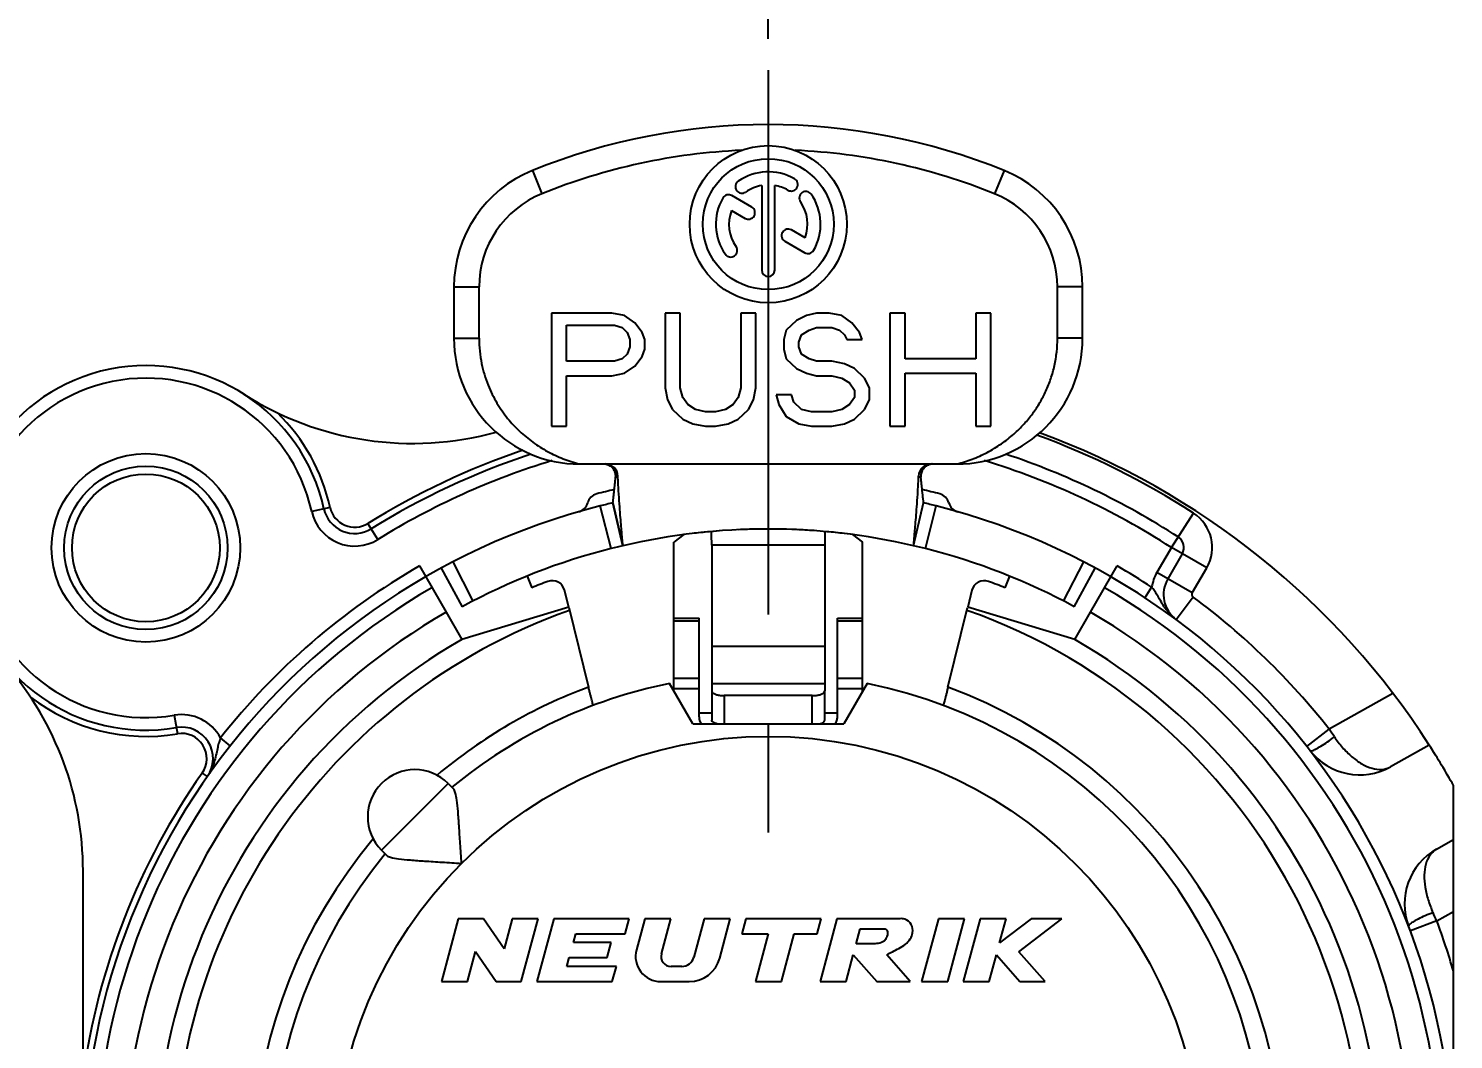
# Model space of a CAD drawing. Header units: millimetres. Extents: x 0 to 420, y 0 to 297.
# Drawn here: x 360.15 to 382.81, y 98.61 to 114.69 of the extents above; entities that cross this region are included whole.
import ezdxf

# ---------------------------------------------------------------- set-up
doc = ezdxf.new("R2010")
doc.units = ezdxf.units.MM
doc.header["$LTSCALE"] = 23.1
doc.linetypes.add('CENTER', pattern=[0.6, 0.375, -0.075, 0.075, -0.075])
doc.layers.get('0').update_dxf_attribs({"linetype": 'CONTINUOUS'})
for name, color, linetype in [('AUSFORMSCHRAEGEN', 7, 'CONTINUOUS'), ('BEZUGSACHSEN', 7, 'CONTINUOUS'), ('BOHRUNGEN', 7, 'CONTINUOUS'), ('KANTENFASEN', 7, 'CONTINUOUS'), ('RUNDUNGEN', 7, 'CONTINUOUS'), ('ZEICHNUNGSBEMASSUNGEN', 7, 'CONTINUOUS')]:
    doc.layers.add(name, color=color, linetype=linetype)
doc.styles.get("Standard").update_dxf_attribs({"font": 'txt', "width": 0.7})
doc.dimstyles.new('DIMSTYLE_7', dxfattribs={"dimtxt": 3.5, "dimasz": 3.5, "dimexe": 0.18, "dimexo": 0.0625, "dimgap": 0.09, "dimtad": 1, "dimdec": 1, "dimdsep": 46, "dimtxsty": 'STANDARD', "dimblk": '_FILLED', "dimblk1": '_FILLED', "dimblk2": '_FILLED', "dimcen": 0.09, "dimclrt": 5, "dimadec": 0, "dimazin": 0, "dimtp": 0.2, "dimtm": 0.2, "dimtfac": 1, "dimtdec": 1, "dimtofl": 0, "dimtmove": 0, "dimatfit": 3, "dimldrblk": '_FILLED', "dimfxl": 1, "dimtolj": 1, "dimarcsym": 0})

# ---------------------------------------------------------------- blocks, each defined once
blk = doc.blocks.new('_FILLED')
at = {"color": 0, "linetype": 'BYBLOCK'}
blk.add_solid([(0, 0), (-1, 0.125), (-1, -0.125)], dxfattribs=at)
blk = doc.blocks.new('*D12')
at = {"layer": 'ZEICHNUNGSBEMASSUNGEN', "color": 2, "linetype": 'CONTINUOUS'}
for p, q in [((348.909, 102.281), (348.909, 122.281)), ((371.912, 114.53), (371.912, 122.281)), ((348.909, 120.781), (360.411, 120.781)), ((371.912, 120.781), (360.411, 120.781))]:
    blk.add_line(p, q, dxfattribs=at)
at = {"layer": 'ZEICHNUNGSBEMASSUNGEN', "color": 2, "linetype": 'CONTINUOUS', "xscale": 3.5, "yscale": 3.5, "zscale": 3.5, "rotation": 180}
blk.add_blockref('_FILLED', (348.909, 120.781), dxfattribs=at)
at = {"layer": 'ZEICHNUNGSBEMASSUNGEN', "color": 2, "linetype": 'CONTINUOUS', "xscale": 3.5, "yscale": 3.5, "zscale": 3.5}
blk.add_blockref('_FILLED', (371.912, 120.781), dxfattribs=at)
at = {"layer": 'ZEICHNUNGSBEMASSUNGEN', "color": 5, "linetype": 'CONTINUOUS', "insert": (360.411, 125.187), "char_height": 3.5, "width": 22, "attachment_point": 2, "line_spacing_factor": 0.9}
blk.add_mtext('\\Q15.0;23{\\Ftxt.shx;\\W1.000000;\\H3.500000; }[.906]', dxfattribs=at)

msp = doc.modelspace()

# ---------------------------------------------------------------- linework, layer by layer
at = {"color": 9, "linetype": 'CONTINUOUS'}
for p, q in [((368.162256, 112.434523), (368.312256, 112.063713)), ((375.662256, 112.434523), (375.512256, 112.063713)), ((366.912256, 110.580473), (367.312256, 110.580473)), ((376.912256, 110.580473), (376.512256, 110.580473)), ((366.912256, 109.764274), (367.312256, 109.764274)), ((376.912256, 109.764274), (376.512256, 109.764274)), ((372.812256, 106.474768), (371.012256, 106.474768)), ((370.812256, 105.265438), (370.412256, 105.265438)), ((373.412256, 105.265438), (373.012256, 105.265438)), ((372.812256, 104.862049), (371.012256, 104.862049)), ((370.812256, 104.352067), (370.412256, 104.352067)), ((373.412256, 104.352067), (373.012256, 104.352067)), ((370.812256, 104.185948), (370.412256, 104.185948)), ((372.812256, 104.267023), (371.012256, 104.267023)), ((371.212256, 104.07972), (371.212256, 103.62972)), ((372.612256, 103.62972), (372.612256, 104.07972)), ((373.412256, 104.185948), (373.012256, 104.185948)), ((370.812256, 103.803556), (371.012256, 103.803556)), ((372.812256, 103.803556), (373.012256, 103.803556)), ((366.821087, 102.681549), (365.760427, 101.620888))]:
    msp.add_line(p, q, dxfattribs=at)
at = {"color": 7, "linetype": 'CONTINUOUS'}
for p, q in [((371.649421, 111.851749), (371.332863, 112.034514)), ((371.808089, 112.195978), (371.808089, 110.850553)), ((372.016423, 110.850553), (372.016423, 112.195978)), ((371.326477, 111.797638), (371.545254, 111.671327)), ((372.175918, 111.307213), (372.49165, 111.124925)), ((372.498035, 111.361801), (372.280084, 111.487635)), ((366.912256, 110.580473), (366.912256, 109.764274)), ((367.312256, 109.764287), (367.312256, 110.580473)), ((376.512256, 109.764275), (376.512256, 110.580473)), ((376.912256, 109.764274), (376.912256, 110.580473)), ((368.462256, 110.164274), (368.462256, 108.364274)), ((369.426624, 110.164274), (368.462256, 110.164274)), ((369.627533, 110.125977), (369.426624, 110.164274)), ((370.270445, 110.164274), (370.270445, 108.97704)), ((370.511537, 110.164274), (370.270445, 110.164274)), ((370.511537, 108.97704), (370.511537, 110.164274)), ((371.475904, 110.164274), (371.475904, 108.97704)), ((371.716996, 110.164274), (371.475904, 110.164274)), ((371.716996, 108.97704), (371.716996, 110.164274)), ((372.681363, 110.164274), (372.520636, 110.125977)), ((372.882273, 110.164274), (372.681363, 110.164274)), ((373.083183, 110.125977), (372.882273, 110.164274)), ((373.846641, 110.164274), (373.846641, 108.364274)), ((374.087733, 110.164274), (373.846641, 110.164274)), ((374.087733, 109.436615), (374.087733, 110.164274)), ((375.212828, 110.164274), (375.212828, 109.436615)), ((375.45392, 110.164274), (375.212828, 110.164274)), ((375.45392, 108.364274), (375.45392, 110.164274)), ((368.703348, 109.398317), (368.703348, 109.972785)), ((368.703348, 109.972785), (369.466805, 109.972785)), ((369.466805, 109.972785), (369.587351, 109.934487)), ((369.788261, 110.011083), (369.627533, 110.125977)), ((369.908807, 109.857892), (369.788261, 110.011083)), ((372.359907, 110.049381), (372.19918, 109.896189)), ((372.520636, 110.125977), (372.359907, 110.049381)), ((373.243911, 110.011083), (373.083183, 110.125977)), ((373.364457, 109.857892), (373.243911, 110.011083)), ((369.587351, 109.934487), (369.667715, 109.857892)), ((369.667715, 109.857892), (369.707897, 109.742998)), ((369.707897, 109.742998), (369.707897, 109.628104)), ((369.948989, 109.742998), (369.908807, 109.857892)), ((369.948989, 109.589806), (369.948989, 109.742998)), ((372.19918, 109.896189), (372.158998, 109.742998)), ((372.158998, 109.742998), (372.158998, 109.589806)), ((372.40009, 109.7047), (372.440272, 109.819594)), ((372.440272, 109.819594), (372.560818, 109.896189)), ((372.560818, 109.896189), (372.681363, 109.934487)), ((372.681363, 109.934487), (372.922455, 109.934487)), ((372.922455, 109.934487), (373.043001, 109.896189)), ((373.043001, 109.896189), (373.123365, 109.819594)), ((373.123365, 109.819594), (373.163547, 109.742998)), ((373.163547, 109.742998), (373.404639, 109.742998)), ((373.404639, 109.742998), (373.364457, 109.857892)), ((369.667715, 109.513211), (369.587351, 109.436615)), ((369.707897, 109.628104), (369.667715, 109.513211)), ((369.908807, 109.474913), (369.948989, 109.589806)), ((372.158998, 109.589806), (372.19918, 109.436615)), ((372.40009, 109.628104), (372.40009, 109.7047)), ((372.440272, 109.513211), (372.40009, 109.628104)), ((372.560818, 109.436615), (372.440272, 109.513211)), ((369.466805, 109.398317), (368.703348, 109.398317)), ((369.587351, 109.436615), (369.466805, 109.398317)), ((369.627533, 109.206828), (369.788261, 109.321721)), ((369.788261, 109.321721), (369.908807, 109.474913)), ((372.19918, 109.436615), (372.359907, 109.283423)), ((372.359907, 109.283423), (372.520636, 109.206828)), ((372.681363, 109.398317), (372.560818, 109.436615)), ((372.922455, 109.398317), (372.681363, 109.398317)), ((373.123365, 109.360019), (372.922455, 109.398317)), ((373.284093, 109.283423), (373.123365, 109.360019)), ((373.444821, 109.130232), (373.284093, 109.283423)), ((375.212828, 109.436615), (374.087733, 109.436615)), ((368.703348, 108.364274), (368.703348, 109.16853)), ((368.703348, 109.16853), (369.426624, 109.16853)), ((369.426624, 109.16853), (369.627533, 109.206828)), ((372.520636, 109.206828), (372.681363, 109.16853)), ((372.681363, 109.16853), (372.922455, 109.16853)), ((372.922455, 109.16853), (373.083183, 109.130232)), ((373.083183, 109.130232), (373.203729, 109.053636)), ((373.203729, 109.053636), (373.284093, 108.938743)), ((373.525185, 108.97704), (373.444821, 109.130232)), ((374.087733, 108.364274), (374.087733, 109.206828)), ((374.087733, 109.206828), (375.212828, 109.206828)), ((375.212828, 109.206828), (375.212828, 108.364274)), ((370.270445, 108.97704), (370.310627, 108.785551)), ((370.551719, 108.823849), (370.511537, 108.97704)), ((370.632083, 108.708955), (370.551719, 108.823849)), ((371.435722, 108.823849), (371.355358, 108.708955)), ((371.475904, 108.97704), (371.435722, 108.823849)), ((371.676814, 108.785551), (371.716996, 108.97704)), ((372.038452, 108.862147), (372.078634, 108.708955)), ((372.279544, 108.862147), (372.038452, 108.862147)), ((372.319726, 108.747253), (372.279544, 108.862147)), ((373.284093, 108.823849), (373.203729, 108.708955)), ((373.284093, 108.938743), (373.284093, 108.823849)), ((373.525185, 108.785551), (373.525185, 108.97704)), ((370.310627, 108.785551), (370.390991, 108.63236)), ((370.390991, 108.63236), (370.551719, 108.479168)), ((370.752629, 108.63236), (370.632083, 108.708955)), ((370.913357, 108.594062), (370.752629, 108.63236)), ((371.074084, 108.594062), (370.913357, 108.594062)), ((371.234812, 108.63236), (371.074084, 108.594062)), ((371.355358, 108.708955), (371.234812, 108.63236)), ((371.435722, 108.479168), (371.59645, 108.63236)), ((371.59645, 108.63236), (371.676814, 108.785551)), ((372.078634, 108.708955), (372.19918, 108.517466)), ((372.440272, 108.63236), (372.319726, 108.747253)), ((372.600999, 108.594062), (372.440272, 108.63236)), ((372.922455, 108.594062), (372.600999, 108.594062)), ((373.083183, 108.63236), (372.922455, 108.594062)), ((373.203729, 108.708955), (373.083183, 108.63236)), ((373.284093, 108.479168), (373.444821, 108.63236)), ((373.444821, 108.63236), (373.525185, 108.785551)), ((368.462256, 108.364274), (368.703348, 108.364274)), ((370.551719, 108.479168), (370.712447, 108.402572)), ((370.712447, 108.402572), (370.913357, 108.364274)), ((370.913357, 108.364274), (371.074084, 108.364274)), ((371.074084, 108.364274), (371.274994, 108.402572)), ((371.274994, 108.402572), (371.435722, 108.479168)), ((372.19918, 108.517466), (372.40009, 108.402572)), ((372.40009, 108.402572), (372.600999, 108.364274)), ((372.600999, 108.364274), (372.922455, 108.364274)), ((372.922455, 108.364274), (373.123365, 108.402572)), ((373.123365, 108.402572), (373.284093, 108.479168)), ((373.846641, 108.364274), (374.087733, 108.364274)), ((375.212828, 108.364274), (375.45392, 108.364274)), ((368.912256, 107.764274), (374.912256, 107.764274)), ((369.441757, 107.146058), (369.600413, 106.464274)), ((374.224099, 106.464274), (374.382755, 107.146058)), ((371.012256, 106.474768), (371.012256, 104.267023)), ((372.812256, 106.474768), (372.812256, 104.267023)), ((368.73933, 105.484253), (367.037256, 104.973467)), ((368.739436, 105.483929), (369.053147, 104.215128)), ((374.771365, 104.215128), (375.0842, 105.480444)), ((376.787256, 104.973467), (375.085719, 105.486423)), ((370.412256, 105.311024), (370.812256, 105.311024)), ((370.412256, 104.149335), (370.412256, 105.311019)), ((370.812256, 103.740891), (370.812256, 105.311019)), ((373.012256, 105.311024), (373.412256, 105.311024)), ((373.012256, 103.740891), (373.012256, 105.311019)), ((373.412256, 104.149335), (373.412256, 105.311019)), ((370.712256, 103.62972), (370.341448, 104.271978)), ((373.483064, 104.271978), (373.112256, 103.62972)), ((371.012256, 104.154641), (371.012256, 103.691049)), ((372.812256, 103.691049), (372.812256, 104.154641)), ((370.712256, 103.62972), (373.112256, 103.62972)), ((366.821087, 102.681549), (366.904229, 102.598407)), ((382.812256, 101.788451), (382.812256, 102.648543)), ((365.760427, 101.620888), (365.843569, 101.537746)), ((366.980205, 100.52972), (366.712256, 99.52972)), ((367.380205, 100.52972), (366.980205, 100.52972)), ((367.709094, 100.052165), (367.380205, 100.52972)), ((367.837055, 100.52972), (367.709094, 100.052165)), ((368.251165, 100.52972), (367.837055, 100.52972)), ((367.983216, 99.52972), (368.251165, 100.52972)), ((368.499631, 100.52972), (368.231682, 99.52972)), ((369.699631, 100.52972), (368.499631, 100.52972)), ((369.635324, 100.28972), (369.699631, 100.52972)), ((369.948098, 100.52972), (369.815068, 100.033247)), ((370.362208, 100.52972), (369.948098, 100.52972)), ((370.212535, 99.971131), (370.362208, 100.52972)), ((370.893987, 100.52972), (370.730066, 99.917956)), ((371.308098, 100.52972), (370.893987, 100.52972)), ((371.139448, 99.90031), (371.308098, 100.52972)), ((371.556564, 100.52972), (371.492256, 100.28972)), ((372.756564, 100.52972), (371.556564, 100.52972)), ((372.692256, 100.28972), (372.756564, 100.52972)), ((373.00503, 100.52972), (372.737081, 99.52972)), ((374.00503, 100.52972), (373.00503, 100.52972)), ((374.620061, 100.52972), (374.352112, 99.52972)), ((375.034172, 100.52972), (374.620061, 100.52972)), ((374.766222, 99.52972), (375.034172, 100.52972)), ((375.282638, 100.52972), (375.014689, 99.52972)), ((375.696748, 100.52972), (375.282638, 100.52972)), ((376.092467, 100.52972), (375.593221, 100.143349)), ((375.593221, 100.143349), (375.696748, 100.52972)), ((375.900486, 100.001797), (376.582638, 100.52972)), ((376.582638, 100.52972), (376.092467, 100.52972)), ((368.811921, 100.14972), (368.849434, 100.28972)), ((368.849434, 100.28972), (369.635324, 100.28972)), ((371.492256, 100.28972), (371.912256, 100.28972)), ((371.912256, 100.28972), (371.708615, 99.52972)), ((372.122725, 99.52972), (372.326367, 100.28972)), ((372.326367, 100.28972), (372.692256, 100.28972)), ((373.311961, 100.12972), (373.376269, 100.36972)), ((373.376269, 100.36972), (373.776269, 100.36972)), ((367.126367, 99.52972), (367.254327, 100.007274)), ((367.254327, 100.007274), (367.583216, 99.52972)), ((369.411921, 100.14972), (368.811921, 100.14972)), ((369.347613, 99.90972), (369.411921, 100.14972)), ((373.611961, 100.12972), (373.311961, 100.12972)), ((376.314689, 99.52972), (375.900486, 100.001797)), ((368.7101, 99.76972), (368.747613, 99.90972)), ((369.49599, 99.76972), (368.7101, 99.76972)), ((368.747613, 99.90972), (369.347613, 99.90972)), ((369.431682, 99.52972), (369.49599, 99.76972)), ((370.53688, 99.76972), (370.367083, 99.76972)), ((373.151192, 99.52972), (373.265072, 99.954727)), ((373.265072, 99.954727), (373.637081, 99.52972)), ((374.168667, 99.52972), (373.796658, 99.954727)), ((375.428799, 99.52972), (375.54268, 99.954727)), ((375.54268, 99.954727), (375.915583, 99.52972)), ((366.712256, 99.52972), (367.126367, 99.52972)), ((367.583216, 99.52972), (367.983216, 99.52972)), ((368.231682, 99.52972), (369.431682, 99.52972)), ((370.201439, 99.52972), (370.656485, 99.52972)), ((371.708615, 99.52972), (372.122725, 99.52972)), ((372.737081, 99.52972), (373.151192, 99.52972)), ((373.637081, 99.52972), (374.168667, 99.52972)), ((374.352112, 99.52972), (374.766222, 99.52972)), ((375.014689, 99.52972), (375.428799, 99.52972)), ((375.915583, 99.52972), (376.314689, 99.52972))]:
    msp.add_line(p, q, dxfattribs=at)
for centre, radius in [((371.912256, 111.57972), 1.25), ((371.912256, 111.57972), 1.041667), ((362.012256, 106.42972), 1.5)]:
    msp.add_circle(centre, radius, dxfattribs=at)
at = {"color": 9, "linetype": 'CONTINUOUS'}
msp.add_circle((371.912256, 96.52972), 6.9, dxfattribs=at)
at = {"color": 7, "linetype": 'CONTINUOUS'}
for centre, radius, start, end in [((371.912256, 103.164274), 10, 67.9756872, 112.0243128), ((371.912256, 103.164274), 9.6, 92.5446768, 112.0243128), ((371.912256, 103.164274), 9.6, 67.9756872, 87.4553232), ((368.912256, 110.580473), 2, 112.0243128, 180), ((374.912256, 110.580473), 2, 0, 67.9756872), ((371.494023, 112.177018), 0.104167, 125, 305), ((371.912256, 111.57972), 0.833333, 60, 125), ((372.276839, 112.211196), 0.104167, 240, 60), ((368.912256, 110.580473), 1.6, 112.0243128, 180), ((371.912256, 111.57972), 0.833333, 150, 215), ((371.280779, 111.944303), 0.104167, 60, 150), ((371.912256, 111.57972), 0.625, 99.5940682, 125), ((371.912256, 111.57972), 0.625, 60, 80.4059318), ((372.509555, 111.997952), 0.104167, 35, 215), ((371.912256, 111.57972), 0.833333, 330, 35), ((374.912256, 110.580473), 1.6, 0, 67.9756872), ((371.912256, 111.57972), 0.625, 159.5940682, 215), ((371.597338, 111.761538), 0.104167, 240, 60), ((371.912256, 111.57972), 0.625, 339.5940682, 35), ((372.228001, 111.397424), 0.104167, 60, 240), ((371.314958, 111.161487), 0.104167, 215, 35), ((372.543733, 111.215136), 0.104167, 240, 330), ((371.912256, 110.850553), 0.104167, 180, 360), ((368.912256, 109.764274), 2, 180, 270), ((374.912256, 109.764274), 2, 270, 360), ((371.912256, 96.52972), 10.2, 76.9, 103.1), ((371.912244, 96.529538), 10.200182, 85.9075254, 87.4770127), ((371.912256, 96.52972), 7.9, 140.447677, 78.5310739), ((371.912256, 96.52972), 7.9, 101.4689261, 129.552323), ((371.012203, 103.740892), 0.199947, 180.0002774, 213.8135177), ((372.81233, 103.740882), 0.199924, 326.1854694, 343.4670554), ((372.811567, 103.741), 0.200689, 343.4968152, 359.9689499), ((371.912256, 96.52972), 12.5, 29.3081092, 32.747922), ((366.290757, 102.151219), 0.75, 45, 225), ((370.201439, 99.92972), 0.4, 165, 270), ((370.367083, 99.92972), 0.16, 165, 270), ((370.53688, 99.96972), 0.2, 270, 345), ((370.656485, 100.02972), 0.5, 270, 345)]:
    msp.add_arc(centre, radius, start, end, dxfattribs=at)
at = {"color": 9, "linetype": 'CONTINUOUS'}
msp.add_arc((371.912256, 96.52972), 8.2, 110.4060982, 129.9805511, dxfattribs=at)
at = {"color": 7, "linetype": 'CONTINUOUS'}
for points, knots in [([(367.312256, 109.764287), (367.312256, 109.629078), (367.338226, 109.373835), (367.442581, 109.026646), (367.586804, 108.735043), (367.758101, 108.489889), (367.951496, 108.281915), (368.165236, 108.105674), (368.398211, 107.959334), (368.648141, 107.843292), (368.823213, 107.787041), (368.912256, 107.764274)], [0, 0, 0, 0, 0.147162442, 0.276944911, 0.392647988, 0.499767223, 0.601342361, 0.700823937, 0.800447768, 0.89996699, 1, 1, 1, 1]), ([(374.912256, 107.764274), (374.993979, 107.785169), (375.158727, 107.837198), (375.396779, 107.944087), (375.619667, 108.078633), (375.81598, 108.232102), (375.981875, 108.395544), (376.119969, 108.564396), (376.235465, 108.739593), (376.332194, 108.924648), (376.410778, 109.122269), (376.469095, 109.331661), (376.504431, 109.547182), (376.512256, 109.692435), (376.512256, 109.764275)], [0, 0, 0, 0, 0.091767328, 0.187493829, 0.283234434, 0.374287358, 0.457946584, 0.536077391, 0.611165294, 0.685846597, 0.762857491, 0.842108478, 0.921845192, 1, 1, 1, 1]), ([(371.029185, 103.660639), (371.02664, 103.662846), (371.01825, 103.671266), (371.012256, 103.68267), (371.012256, 103.691049)], [0, 0, 0, 0, 0.285504059, 1, 1, 1, 1]), ([(371.097791, 103.629605), (371.096759, 103.629877), (371.080508, 103.634245), (371.056642, 103.642745), (371.035574, 103.655099), (371.029185, 103.660639)], [0, 0, 0, 0, 0.042290554, 0.666748239, 1, 1, 1, 1]), ([(372.726721, 103.629605), (372.727753, 103.629877), (372.744004, 103.634245), (372.76787, 103.642745), (372.788938, 103.655099), (372.795327, 103.660639)], [0, 0, 0, 0, 0.042290554, 0.666748239, 1, 1, 1, 1]), ([(372.795327, 103.660639), (372.797872, 103.662846), (372.806262, 103.671266), (372.812256, 103.68267), (372.812256, 103.691049)], [0, 0, 0, 0, 0.285504059, 1, 1, 1, 1]), ([(367.033219, 101.408756), (367.025634, 101.514413), (367.012666, 101.713167), (366.99578, 101.988961), (366.979685, 102.218581), (366.962277, 102.397719), (366.941419, 102.518469), (366.920081, 102.582555), (366.904229, 102.598407)], [0, 0, 0, 0, 0.264433808, 0.497291171, 0.689419905, 0.839980299, 0.944039581, 1, 1, 1, 1]), ([(365.843569, 101.537746), (365.85991, 101.521406), (365.926065, 101.499973), (366.049463, 101.479001), (366.231074, 101.461693), (366.461197, 101.445683), (366.734218, 101.428973), (366.929874, 101.416176), (367.033219, 101.408756)], [0, 0, 0, 0, 0.057689678, 0.164509774, 0.317507316, 0.510441724, 0.741345768, 1, 1, 1, 1]), ([(373.796658, 99.954727), (373.852146, 99.989548), (373.998373, 100.053129), (374.159508, 100.161804), (374.217942, 100.314024), (374.204239, 100.447113), (374.104642, 100.52457), (374.031616, 100.533243), (374.00503, 100.52972)], [0, 0, 0, 0, 0.239070383, 0.503574092, 0.618625679, 0.767268998, 0.912799024, 1, 1, 1, 1]), ([(373.776269, 100.36972), (373.777018, 100.369404), (373.794548, 100.361303), (373.822096, 100.305525), (373.798956, 100.234211), (373.752212, 100.157339), (373.678204, 100.137505), (373.627219, 100.131735), (373.611961, 100.12972)], [0, 0, 0, 0, 0.006835369, 0.162621878, 0.422602676, 0.59336498, 0.867469374, 1, 1, 1, 1])]:
    msp.add_open_spline(points, degree=3, knots=knots, dxfattribs=at)
at = {"layer": 'AUSFORMSCHRAEGEN', "color": 7, "linetype": 'CONTINUOUS'}
for p, q in [((368.076251, 105.978928), (368.150788, 105.79532)), ((375.748261, 105.978928), (375.673724, 105.79532))]:
    msp.add_line(p, q, dxfattribs=at)
at = {"layer": 'AUSFORMSCHRAEGEN', "color": 9, "linetype": 'CONTINUOUS'}
msp.add_arc((371.912256, 96.52972), 9.45, 109.5410185, 325.6840232, dxfattribs=at)
at = {"layer": 'AUSFORMSCHRAEGEN', "color": 7, "linetype": 'CONTINUOUS'}
for points, knots in [([(369.1291, 103.923233), (369.127296, 103.922554), (369.127119, 103.935654), (369.120456, 103.946439), (369.114412, 103.976066), (369.104547, 104.010599), (369.093475, 104.054712), (369.080758, 104.104406), (369.067165, 104.158653), (369.057869, 104.196031), (369.053147, 104.215128)], [0, 0, 0, 0, 0.019169249, 0.076095543, 0.168587466, 0.29292882, 0.444261372, 0.616854138, 0.804372615, 1, 1, 1, 1]), ([(374.771365, 104.215128), (374.766667, 104.196127), (374.757401, 104.158871), (374.743836, 104.10473), (374.731115, 104.055014), (374.720023, 104.01082), (374.710136, 103.976205), (374.704077, 103.946501), (374.697396, 103.935688), (374.697221, 103.922552), (374.695412, 103.923233)], [0, 0, 0, 0, 0.194643835, 0.381885325, 0.55465442, 0.706311814, 0.830978479, 0.92369875, 0.980777683, 1, 1, 1, 1])]:
    msp.add_open_spline(points, degree=3, knots=knots, dxfattribs=at)
at = {"layer": 'BEZUGSACHSEN', "color": 7, "linetype": 'CENTER'}
msp.add_line((371.912256, 114.029634), (371.912256, 100.77972), dxfattribs=at)
at = {"layer": 'BOHRUNGEN', "color": 7, "linetype": 'CONTINUOUS'}
msp.add_circle((362.012256, 106.42972), 1.175, dxfattribs=at)
at = {"layer": 'KANTENFASEN', "color": 7, "linetype": 'CONTINUOUS'}
for p, q in [((370.570575, 106.639995), (370.412256, 106.520511)), ((373.253938, 106.639995), (373.412256, 106.520511)), ((370.412256, 105.311019), (370.412256, 106.520511)), ((373.412256, 105.311024), (373.412256, 106.520511))]:
    msp.add_line(p, q, dxfattribs=at)
at = {"layer": 'RUNDUNGEN', "color": 9, "linetype": 'CONTINUOUS'}
for p, q in [((364.942565, 107.072595), (364.649534, 107.008308)), ((369.413487, 106.41892), (369.240049, 107.09709)), ((374.411025, 106.418921), (374.584463, 107.09709)), ((365.701696, 106.563111), (365.5438, 106.818197)), ((378.324239, 106.4356), (378.677442, 106.981263)), ((378.324184, 106.435504), (378.094689, 106.038007)), ((378.887156, 106.1106), (378.324239, 106.4356)), ((366.894573, 106.206127), (367.215134, 105.583837)), ((376.609378, 105.583837), (376.929939, 106.206127)), ((378.657605, 105.713007), (378.887156, 106.1106)), ((378.657605, 105.713007), (378.094689, 106.038007)), ((378.01065, 105.804394), (377.900769, 105.637283)), ((378.671132, 105.647839), (378.403159, 105.286328)), ((381.848272, 104.114282), (380.834473, 103.545175)), ((362.463298, 103.76766), (362.513414, 103.471876)), ((363.355489, 103.281885), (363.198484, 103.405777)), ((380.480726, 103.267028), (380.83447, 103.545174)), ((362.907674, 102.84775), (362.989534, 102.790313)), ((382.547741, 100.493174), (382.126069, 100.336033)), ((382.547742, 100.493175), (382.812256, 100.641662))]:
    msp.add_line(p, q, dxfattribs=at)
at = {"layer": 'RUNDUNGEN', "color": 7, "linetype": 'CONTINUOUS'}
for p, q in [((369.600413, 106.464274), (369.441757, 107.146058)), ((374.224099, 106.464274), (374.382755, 107.146058)), ((378.497444, 106.3356), (378.267894, 105.938007)), ((366.362256, 106.142602), (366.786531, 105.407736)), ((366.711226, 106.108826), (367.045237, 105.493654)), ((376.779276, 105.493654), (377.113287, 106.108826)), ((377.037928, 105.407644), (377.462256, 106.142602)), ((368.73933, 105.484253), (368.672072, 105.756254)), ((375.15244, 105.756254), (375.085719, 105.486423)), ((366.787256, 105.40648), (367.037256, 104.973467)), ((376.787256, 104.973467), (377.037256, 105.40648)), ((371.012256, 104.267023), (371.012256, 104.154641)), ((372.612256, 104.07972), (371.212256, 104.07972)), ((372.812256, 104.267023), (372.812256, 104.154641)), ((382.425489, 103.291519), (381.809108, 102.945507)), ((382.543366, 101.637507), (382.812256, 101.788451)), ((382.812256, 91.294481), (382.812256, 101.788451)), ((361.012256, 96.52972), (361.012256, 101.290654))]:
    msp.add_line(p, q, dxfattribs=at)
at = {"layer": 'RUNDUNGEN', "color": 9, "linetype": 'CONTINUOUS'}
msp.add_circle((362.012256, 106.42972), 1.299998, dxfattribs=at)
at = {"layer": 'RUNDUNGEN', "color": 7, "linetype": 'CONTINUOUS'}
for centre, radius, start, end in [((362.012256, 106.42972), 2.9, 12.3739903, 279.6164956), ((366.25874, 113.091354), 5, 237.4843783, 285.3669216), ((371.912256, 96.52972), 12.5, 32.747922, 69.8097458), ((371.912256, 96.52972), 12, 108.3335561, 121.7570568), ((371.912256, 96.52972), 12, 57.0853984, 71.6769411), ((369.320672, 107.56453), 0.199744, 2.3998986, 90.0208407), ((374.503849, 107.564517), 0.199755, 89.9814991, 177.5965004), ((369.233258, 107.09537), 0.2, 104.227914, 165.1342644), ((371.912256, 96.52972), 11.1, 102.7405731, 104.227914), ((371.912256, 96.52972), 11.1, 75.772086, 77.2594269), ((374.591254, 107.09537), 0.2, 14.8657356, 75.772086), ((371.912256, 96.52972), 10.9, 104.1910883, 75.8089117), ((365.333273, 107.158312), 0.5, 192.3739903, 301.7570568), ((368.846646, 107.197992), 0.2, 286.0324123, 345.1342644), ((371.913088, 96.526409), 10.903413, 103.1003169, 104.1910637), ((371.909713, 96.519355), 10.910671, 75.8093097, 76.8993308), ((374.977866, 107.197992), 0.2, 194.8657356, 253.9675877), ((371.912256, 96.52972), 10.2, 96.82085, 97.861747), ((371.915104, 96.502754), 10.227113, 95.2480814, 96.8187508), ((371.912117, 96.53165), 10.198065, 94.092496, 95.24622), ((356.243129, 106.475277), 14.769127, 359.9980259, 0.8297358), ((371.912256, 96.52972), 10.2, 91.3645373, 92.6543433), ((371.912256, 96.52972), 10.2, 87.3455214, 87.8923685), ((387.582222, 106.475275), 14.769966, 179.170303, 180.0019633), ((371.911005, 96.517854), 10.211929, 83.1800346, 84.7660098), ((371.912256, 96.52972), 10.2, 82.1388603, 83.1791), ((378.324239, 106.4356), 0.2, 330, 57.0853984), ((371.912256, 96.52972), 10.2, 104.1804859, 118.5), ((371.914631, 96.520034), 10.209972, 103.1006616, 104.1800921), ((371.912256, 96.52972), 10.2, 103.0143045, 103.100091), ((371.911479, 96.526624), 10.203191, 75.8195388, 76.8996866), ((371.912256, 96.52972), 10.2, 61.5, 75.8195141), ((371.912256, 96.52972), 10, 110.514381, 112.0952091), ((368.47792, 105.708245), 0.2, 13.8889562, 110.514381), ((375.346592, 105.708245), 0.2, 69.485619, 166.1110438), ((371.912256, 96.52972), 10, 67.9047909, 69.485619), ((378.700907, 105.688007), 0.5, 150, 233.4520265), ((371.912256, 96.52972), 9.75, 120, 60), ((356.012256, 101.290654), 5, 0, 40.5804187), ((362.580235, 103.077496), 0.5, 324.9447278, 99.6164956), ((381.319602, 103.817507), 1, 217.7646286, 299.3081092), ((383.032872, 100.765507), 1, 119.3081092, 200.8515899)]:
    msp.add_arc(centre, radius, start, end, dxfattribs=at)
at = {"layer": 'RUNDUNGEN', "color": 9, "linetype": 'CONTINUOUS'}
for centre, radius, start, end in [((362.012256, 106.42972), 2.699998, 12.3739903, 279.6164956), ((362.012256, 106.42972), 3, 12.3739903, 45.7536532), ((371.912256, 96.52972), 12.45, 57.0853984, 69.9244412), ((371.912256, 96.52972), 12.100001, 108.8108083, 121.7570568), ((371.912256, 96.52972), 11.8, 106.9289347, 121.7570568), ((371.912256, 96.52972), 11.8, 57.085371, 73.0770281), ((365.333273, 107.158312), 0.699991, 192.3739903, 301.7570568), ((365.333273, 107.158312), 0.399995, 192.3739903, 301.7570568), ((378.324239, 106.4356), 0.649994, 330, 57.0853984), ((371.912256, 96.52972), 11.1, 120, 141.7234282), ((371.912256, 96.52972), 11.1, 56.6733987, 60), ((378.700907, 105.688007), 0.7, 150, 170.4316314), ((371.912256, 96.52972), 10.7, 120, 60), ((378.700907, 105.688007), 0.049999, 150, 233.4520265), ((371.912256, 96.52972), 11.35, 38.1776401, 53.4520265), ((371.912256, 96.52972), 10.25, 120, 60), ((371.912256, 96.52972), 9.45, 345.9523766, 70.4589815), ((379.093772, 106.085361), 1.06312, 213.9956069, 217.555031), ((378.84026, 105.874906), 0.73319, 227.5359801, 229.3258194), ((378.822479, 105.853918), 0.705683, 229.3101166, 233.544015), ((362.012256, 106.42972), 3, 232.3111438, 279.6164956), ((371.912256, 96.52972), 8.2, 140.0194489, 69.5939018), ((362.580235, 103.077496), 0.7, 27.9648379, 99.6164956), ((362.580235, 103.077496), 0.399993, 324.9447278, 99.6164956), ((351.693004, 83.727184), 35.241705, 33.9781864, 34.218396), ((362.01521, 103.349271), 1.132525, 342.9564707, 344.3984566), ((371.912256, 96.52972), 11, 144.9447278, 172.2683738), ((350.805875, 86.096591), 34.854091, 24.3965283, 24.6393515), ((371.912256, 96.52972), 11.35, 16.1879329, 20.438577)]:
    msp.add_arc(centre, radius, start, end, dxfattribs=at)
at = {"layer": 'RUNDUNGEN', "color": 7, "linetype": 'CONTINUOUS'}
for points, knots in [([(369.484938, 107.552108), (369.487107, 107.573056), (369.484315, 107.616807), (369.458119, 107.676962), (369.412668, 107.725643), (369.363659, 107.751735), (369.331213, 107.759759), (369.320314, 107.761541)], [0, 0, 0, 0, 0.21615879, 0.440067283, 0.660273191, 0.887237855, 1, 1, 1, 1]), ([(374.537097, 107.764274), (374.515127, 107.764274), (374.470712, 107.757035), (374.411833, 107.725679), (374.366378, 107.676983), (374.340178, 107.616811), (374.337385, 107.573047), (374.339554, 107.552092)], [0, 0, 0, 0, 0.202615944, 0.406571811, 0.604472225, 0.80571636, 1, 1, 1, 1]), ([(369.441757, 107.146058), (369.442069, 107.148863), (369.443282, 107.159838), (369.445915, 107.184102), (369.450208, 107.224015), (369.456247, 107.280553), (369.464195, 107.35514), (369.474049, 107.447765), (369.481207, 107.515602), (369.484986, 107.552105)], [0, 0, 0, 0, 0.020739708, 0.081118075, 0.179309387, 0.315666685, 0.49884854, 0.73038979, 1, 1, 1, 1]), ([(369.600413, 106.464274), (369.599964, 106.468953), (369.598223, 106.487264), (369.594508, 106.527718), (369.588584, 106.59395), (369.580499, 106.687245), (369.570303, 106.80918), (369.558268, 106.960109), (369.544963, 107.139131), (369.531279, 107.346236), (369.52352, 107.493976), (369.520227, 107.572894)], [0, 0, 0, 0, 0.012684643, 0.049639687, 0.109636084, 0.19214253, 0.302365737, 0.439859332, 0.600758818, 0.786833899, 1, 1, 1, 1]), ([(374.224099, 106.464274), (374.224549, 106.468953), (374.226289, 106.487264), (374.230005, 106.527718), (374.235929, 106.59395), (374.244013, 106.687245), (374.25421, 106.80918), (374.266244, 106.960109), (374.27955, 107.139131), (374.293234, 107.346236), (374.300992, 107.493976), (374.304285, 107.572893)], [0, 0, 0, 0, 0.012684643, 0.049639687, 0.109636084, 0.19214253, 0.302365736, 0.439859332, 0.600758819, 0.786833899, 1, 1, 1, 1]), ([(374.382755, 107.146058), (374.382443, 107.148863), (374.38123, 107.159837), (374.378597, 107.1841), (374.374305, 107.224012), (374.368266, 107.280546), (374.360318, 107.35513), (374.350465, 107.44775), (374.343307, 107.515584), (374.339529, 107.552085)], [0, 0, 0, 0, 0.020739709, 0.081118115, 0.179309485, 0.315666628, 0.498847259, 0.730387976, 1, 1, 1, 1]), ([(371.012256, 104.154641), (371.012256, 104.146293), (371.022556, 104.126624), (371.053442, 104.107502), (371.097434, 104.091805), (371.151988, 104.081995), (371.191684, 104.07972), (371.212256, 104.07972)], [0, 0, 0, 0, 0.110661424, 0.268029416, 0.474160268, 0.727301109, 1, 1, 1, 1]), ([(372.612256, 104.07972), (372.632828, 104.07972), (372.672525, 104.081995), (372.727079, 104.091805), (372.77107, 104.107502), (372.801956, 104.126624), (372.812256, 104.146293), (372.812256, 104.154641)], [0, 0, 0, 0, 0.272698891, 0.525839732, 0.731970584, 0.889338576, 1, 1, 1, 1])]:
    msp.add_open_spline(points, degree=3, knots=knots, dxfattribs=at)
at = {"layer": 'RUNDUNGEN', "color": 9, "linetype": 'CONTINUOUS'}
for points, knots in [([(369.520236, 107.572894), (369.519079, 107.571712), (369.515038, 107.568024), (369.504142, 107.559578), (369.492899, 107.554447), (369.484938, 107.552108)], [0, 0, 0, 0, 0.120174115, 0.397136844, 1, 1, 1, 1]), ([(374.304276, 107.572894), (374.305433, 107.571712), (374.309477, 107.568024), (374.320373, 107.559586), (374.331601, 107.554435), (374.339554, 107.552092)], [0, 0, 0, 0, 0.120208332, 0.397368253, 1, 1, 1, 1]), ([(378.21236, 105.490939), (378.19027, 105.523636), (378.152845, 105.585707), (378.102714, 105.672646), (378.056985, 105.744231), (378.025745, 105.785776), (378.01065, 105.804394)], [0, 0, 0, 0, 0.317346793, 0.582416772, 0.807231426, 1, 1, 1, 1]), ([(378.345264, 105.334031), (378.327677, 105.350124), (378.294719, 105.383337), (378.264909, 105.419272), (378.250965, 105.437365)], [0, 0, 0, 0, 0.510365654, 1, 1, 1, 1]), ([(363.198484, 103.405777), (363.190022, 103.383316), (363.17349, 103.334013), (363.152694, 103.251619), (363.132552, 103.153339), (363.116643, 103.082647), (363.106007, 103.044683)], [0, 0, 0, 0, 0.193038473, 0.417748193, 0.68292512, 1, 1, 1, 1]), ([(380.529094, 103.205108), (380.535074, 103.197394), (380.574447, 103.204794), (380.626937, 103.229562), (380.712711, 103.277935), (380.810966, 103.343762), (380.881072, 103.395185), (380.917194, 103.422985)], [0, 0, 0, 0, 0.064763613, 0.208093172, 0.42525668, 0.69755723, 1, 1, 1, 1]), ([(380.917202, 103.422971), (380.957125, 103.363822), (381.042666, 103.251776), (381.188676, 103.10579), (381.346053, 102.991433), (381.508345, 102.918051), (381.668196, 102.895049), (381.767851, 102.922423), (381.809108, 102.945507)], [0, 0, 0, 0, 0.195879915, 0.38576521, 0.564901528, 0.72709685, 0.870231763, 1, 1, 1, 1]), ([(363.097997, 103.01733), (363.09503, 103.007663), (363.085157, 102.977047), (363.064965, 102.923896), (363.032737, 102.857076), (363.005266, 102.812732), (362.989534, 102.790313)], [0, 0, 0, 0, 0.120086357, 0.38199377, 0.674696025, 1, 1, 1, 1]), ([(382.543366, 101.637507), (382.502346, 101.614405), (382.427022, 101.543684), (382.363297, 101.395187), (382.34139, 101.218256), (382.357028, 101.024417), (382.405696, 100.823817), (382.456743, 100.692388), (382.4865, 100.627442)], [0, 0, 0, 0, 0.129223156, 0.272911107, 0.435240909, 0.614167636, 0.803910295, 1, 1, 1, 1]), ([(382.486503, 100.627438), (382.443965, 100.61108), (382.36357, 100.578014), (382.256224, 100.52842), (382.170277, 100.48039), (382.121801, 100.448479), (382.094992, 100.418718), (382.098464, 100.409596)], [0, 0, 0, 0, 0.30243951, 0.574736856, 0.791897975, 0.935227621, 1, 1, 1, 1])]:
    msp.add_open_spline(points, degree=3, knots=knots, dxfattribs=at)

# ---------------------------------------------------------------- dimensions: what is measured, and where the dimension line sits
at = {"layer": 'ZEICHNUNGSBEMASSUNGEN', "color": 2, "linetype": 'CONTINUOUS'}
dim = msp.add_linear_dim(base=(348.908914, 120.780973), p1=(371.912256, 114.529634), p2=(348.908914, 102.280574), angle=180, dimstyle='DIMSTYLE_7', dxfattribs=at)
dim.commit()
dim.dimension.update_dxf_attribs({"geometry": '*D12', "text_midpoint": (358.723085, 123.43684), "dimtype": 160})

doc.saveas('drawing.dxf')
